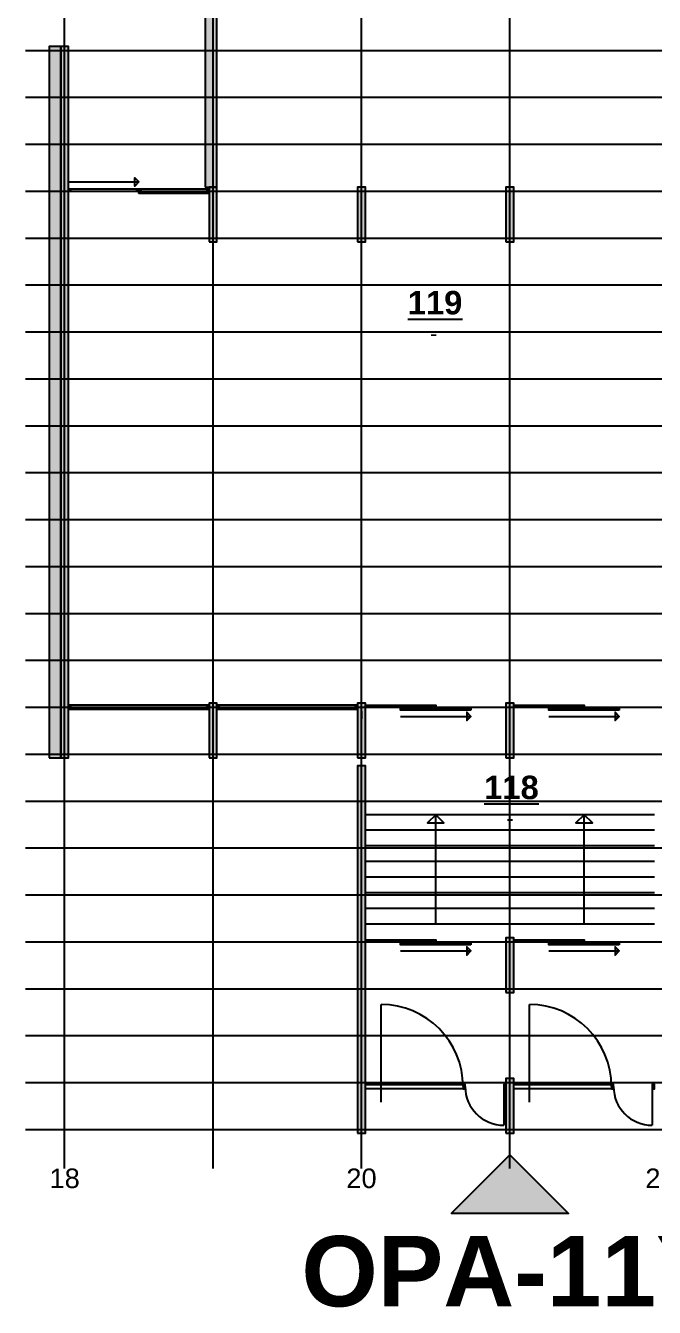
# Model space of a CAD drawing. Header units: millimetres. Extents: x 96064 to 243032, y 44049 to 165007.
# Drawn here: x 147100 to 163200, y 44049 to 76832 of the extents above; entities that cross this region are included whole.
import ezdxf

# ---------------------------------------------------------------- set-up
doc = ezdxf.new("R2010")
doc.units = ezdxf.units.MM
doc.header["$LTSCALE"] = 20
for name, color, linetype in [('-  Stueplan eksist', 7, 'CONTINUOUS'), ('-  Trapper', 1, 'CONTINUOUS'), ('- Døre og vinduer', 12, 'CONTINUOUS'), ('-Grid', 254, 'CONTINUOUS'), ('-Rum m2', 6, 'CONTINUOUS'), ('-Rumnumre', 6, 'CONTINUOUS'), ('-Skrav. eksist.', 253, 'CONTINUOUS')]:
    doc.layers.add(name, color=color, linetype=linetype)
doc.styles.add('100', font='arial.ttf', dxfattribs={"height": 150})

msp = doc.modelspace()

# ---------------------------------------------------------------- hatches: boundary and pattern name
at = {"layer": '-Rumnumre'}
h = msp.add_hatch(color=256, dxfattribs=at)
h.dxf.hatch_style = 1
h.paths.add_polyline_path([(158000, 46447), (159500, 47947), (161000, 46447)])
at = {"layer": '-Skrav. eksist.'}
h = msp.add_hatch(color=256, dxfattribs=at)
h.dxf.hatch_style = 1
h.paths.add_polyline_path([(151700, 72700), (152000, 72700), (152000, 94100), (151700, 94100)], flags=17)
h = msp.add_hatch(color=256, dxfattribs=at)
h.dxf.hatch_style = 1
h.paths.add_polyline_path([(151700, 72700), (152000, 72700), (152000, 94100), (151700, 94100)], flags=17)
h = msp.add_hatch(color=256, dxfattribs=at)
h.dxf.hatch_style = 1
h.paths.add_polyline_path([(147700, 58100), (148000, 58100), (148000, 76300), (147700, 76300)], flags=17)
h = msp.add_hatch(color=256, dxfattribs=at)
h.dxf.hatch_style = 1
h.paths.add_polyline_path([(147700, 58100), (148000, 58100), (148000, 76300), (147700, 76300)], flags=17)
h = msp.add_hatch(color=256, dxfattribs=at)
h.dxf.hatch_style = 1
h.paths.add_polyline_path([(148000, 58100), (148200, 58100), (148200, 76300), (148000, 76300)], flags=17)
h = msp.add_hatch(color=256, dxfattribs=at)
h.dxf.hatch_style = 1
h.paths.add_polyline_path([(148000, 58100), (148200, 58100), (148200, 76300), (148000, 76300)], flags=17)
h = msp.add_hatch(color=256, dxfattribs=at)
h.dxf.hatch_style = 1
h.paths.add_polyline_path([(151800, 71300), (152000, 71300), (152000, 72700), (151800, 72700)], flags=17)
h = msp.add_hatch(color=256, dxfattribs=at)
h.dxf.hatch_style = 1
h.paths.add_polyline_path([(151800, 71300), (152000, 71300), (152000, 72700), (151800, 72700)], flags=17)
h = msp.add_hatch(color=256, dxfattribs=at)
h.dxf.hatch_style = 1
h.paths.add_polyline_path([(155600, 71300), (155800, 71300), (155800, 72700), (155600, 72700)], flags=17)
h = msp.add_hatch(color=256, dxfattribs=at)
h.dxf.hatch_style = 1
h.paths.add_polyline_path([(155600, 71300), (155800, 71300), (155800, 72700), (155600, 72700)], flags=17)
h = msp.add_hatch(color=256, dxfattribs=at)
h.dxf.hatch_style = 1
h.paths.add_polyline_path([(159400, 71300), (159600, 71300), (159600, 72700), (159400, 72700)], flags=17)
h = msp.add_hatch(color=256, dxfattribs=at)
h.dxf.hatch_style = 1
h.paths.add_polyline_path([(159400, 71300), (159600, 71300), (159600, 72700), (159400, 72700)], flags=17)
h = msp.add_hatch(color=256, dxfattribs=at)
h.dxf.hatch_style = 1
h.paths.add_polyline_path([(151800, 58100), (152000, 58100), (152000, 59500), (151800, 59500)], flags=17)
h = msp.add_hatch(color=256, dxfattribs=at)
h.dxf.hatch_style = 1
h.paths.add_polyline_path([(151800, 58100), (152000, 58100), (152000, 59500), (151800, 59500)], flags=17)
h = msp.add_hatch(color=256, dxfattribs=at)
h.dxf.hatch_style = 1
h.paths.add_polyline_path([(155600, 58100), (155800, 58100), (155800, 59500), (155600, 59500)], flags=17)
h = msp.add_hatch(color=256, dxfattribs=at)
h.dxf.hatch_style = 1
h.paths.add_polyline_path([(155600, 58100), (155800, 58100), (155800, 59500), (155600, 59500)], flags=17)
h = msp.add_hatch(color=256, dxfattribs=at)
h.dxf.hatch_style = 1
h.paths.add_polyline_path([(159400, 58100), (159600, 58100), (159600, 59500), (159400, 59500)], flags=17)
h = msp.add_hatch(color=256, dxfattribs=at)
h.dxf.hatch_style = 1
h.paths.add_polyline_path([(159400, 58100), (159600, 58100), (159600, 59500), (159400, 59500)], flags=17)
h = msp.add_hatch(color=256, dxfattribs=at)
h.dxf.hatch_style = 1
h.paths.add_polyline_path([(155600, 48500), (155800, 48500), (155800, 57900), (155600, 57900)], flags=17)
h = msp.add_hatch(color=256, dxfattribs=at)
h.dxf.hatch_style = 1
h.paths.add_polyline_path([(155600, 48500), (155800, 48500), (155800, 57900), (155600, 57900)], flags=17)
h = msp.add_hatch(color=256, dxfattribs=at)
h.dxf.hatch_style = 1
h.paths.add_polyline_path([(159400, 52100), (159600, 52100), (159600, 53500), (159400, 53500)], flags=17)
h = msp.add_hatch(color=256, dxfattribs=at)
h.dxf.hatch_style = 1
h.paths.add_polyline_path([(159400, 52100), (159600, 52100), (159600, 53500), (159400, 53500)], flags=17)
h = msp.add_hatch(color=256, dxfattribs=at)
h.dxf.hatch_style = 1
h.paths.add_polyline_path([(159400, 48500), (159600, 48500), (159600, 49900), (159400, 49900)], flags=17)
h = msp.add_hatch(color=256, dxfattribs=at)
h.dxf.hatch_style = 1
h.paths.add_polyline_path([(159400, 48500), (159600, 48500), (159600, 49900), (159400, 49900)], flags=17)

# ---------------------------------------------------------------- linework, layer by layer
at = {"layer": '-  Stueplan eksist'}
for points in [[(151700, 72700), (152000, 72700), (152000, 94100), (151700, 94100)], [(147700, 58100), (148000, 58100), (148000, 76300), (147700, 76300)], [(148000, 58100), (148200, 58100), (148200, 76300), (148000, 76300)], [(151800, 71300), (152000, 71300), (152000, 72700), (151800, 72700)], [(155600, 71300), (155800, 71300), (155800, 72700), (155600, 72700)], [(159400, 71300), (159600, 71300), (159600, 72700), (159400, 72700)], [(151800, 58100), (152000, 58100), (152000, 59500), (151800, 59500)], [(155600, 58100), (155800, 58100), (155800, 59500), (155600, 59500)], [(159400, 58100), (159600, 58100), (159600, 59500), (159400, 59500)], [(155600, 48500), (155800, 48500), (155800, 57900), (155600, 57900)], [(159400, 52100), (159600, 52100), (159600, 53500), (159400, 53500)], [(159400, 48500), (159600, 48500), (159600, 49900), (159400, 49900)]]:
    msp.add_lwpolyline(points, close=True, dxfattribs=at)
at = {"layer": '-  Trapper'}
for p, q in [((159500, 56650), (155800, 56650)), ((163200, 56650), (159500, 56650)), ((159500, 56250), (155800, 56250)), ((163200, 56250), (159500, 56250)), ((159500, 55850), (155800, 55850)), ((163200, 55850), (159500, 55850)), ((159500, 55450), (155800, 55450)), ((163200, 55450), (159500, 55450)), ((159500, 55050), (155800, 55050)), ((163200, 55050), (159500, 55050)), ((159500, 54650), (155800, 54650)), ((163200, 54650), (159500, 54650)), ((159500, 54250), (155800, 54250)), ((163200, 54250), (159500, 54250)), ((159500, 53850), (155800, 53850)), ((163200, 53850), (159500, 53850))]:
    msp.add_line(p, q, dxfattribs=at)
for points in [[(157600, 53850), (157600, 56650), (157388, 56438), (157812, 56438), (157600, 56650)], [(161400, 53850), (161400, 56650), (161188, 56438), (161612, 56438), (161400, 56650)]]:
    msp.add_lwpolyline(points, dxfattribs=at)
at = {"layer": '- Døre og vinduer'}
for p, q in [((148250, 72600), (149950, 72600)), ((150050, 72600), (151750, 72600)), ((148250, 59400), (151750, 59400)), ((152050, 59400), (155550, 59400)), ((155700, 59300), (155700, 59100)), ((156200, 49695), (156200, 51795)), ((160000, 49695), (160000, 51795)), ((156200, 49295), (156200, 49695)), ((159345, 49695), (159345, 48705)), ((160000, 49295), (160000, 49695)), ((163145, 49695), (163145, 48705))]:
    msp.add_line(p, q, dxfattribs=at)
for points in [[(148200, 72836), (150000, 72836), (149894, 72730), (149894, 72942), (150000, 72836)], [(156700, 59164), (158500, 59164), (158394, 59270), (158394, 59058), (158500, 59164)], [(160500, 59164), (162300, 59164), (162194, 59270), (162194, 59058), (162300, 59164)], [(156700, 53164), (158500, 53164), (158394, 53270), (158394, 53058), (158500, 53164)], [(160500, 53164), (162300, 53164), (162194, 53270), (162194, 53058), (162300, 53164)]]:
    msp.add_lwpolyline(points, dxfattribs=at)
for points in [[(150000, 72600), (150000, 72650), (148200, 72650), (148200, 72600)], [(148200, 72600), (148200, 72650), (148250, 72650), (148250, 72600)], [(149950, 72600), (149950, 72650), (150000, 72650), (150000, 72600)], [(151800, 72550), (151800, 72650), (150000, 72650), (150000, 72550)], [(150000, 72550), (150000, 72650), (150050, 72650), (150050, 72550)], [(151750, 72550), (151750, 72650), (151800, 72650), (151800, 72550)], [(151800, 59350), (151800, 59450), (148200, 59450), (148200, 59350)], [(148200, 59350), (148200, 59450), (148250, 59450), (148250, 59350)], [(151750, 59350), (151750, 59450), (151800, 59450), (151800, 59350)], [(155600, 59350), (155600, 59450), (152000, 59450), (152000, 59350)], [(152000, 59350), (152000, 59450), (152050, 59450), (152050, 59350)], [(155550, 59350), (155550, 59450), (155600, 59450), (155600, 59350)], [(157600, 59400), (155800, 59400), (155800, 59450), (157600, 59450)], [(158500, 59320), (156700, 59320), (156700, 59370), (158500, 59370)], [(161400, 59400), (159600, 59400), (159600, 59450), (161400, 59450)], [(162300, 59320), (160500, 59320), (160500, 59370), (162300, 59370)], [(157600, 53400), (155800, 53400), (155800, 53450), (157600, 53450)], [(161400, 53400), (159600, 53400), (159600, 53450), (161400, 53450)], [(158500, 53320), (156700, 53320), (156700, 53370), (158500, 53370)], [(162300, 53320), (160500, 53320), (160500, 53370), (162300, 53370)], [(158300, 49640), (155800, 49640), (155800, 49750), (158300, 49750)], [(158300, 49640), (158355, 49640), (158355, 49750), (158300, 49750)], [(159345, 49640), (159400, 49640), (159400, 49750), (159345, 49750)], [(162100, 49640), (159600, 49640), (159600, 49750), (162100, 49750)], [(162100, 49640), (162155, 49640), (162155, 49750), (162100, 49750)], [(163145, 49640), (163200, 49640), (163200, 49750), (163145, 49750)]]:
    msp.add_lwpolyline(points, close=True, dxfattribs=at)
for centre, radius, start, end in [((156200, 49695), 2100, 0, 90), ((160000, 49695), 2100, 0, 90), ((159345, 49695), 990, 180, 270), ((163145, 49695), 990, 180, 270)]:
    msp.add_arc(centre, radius, start, end, dxfattribs=at)
at = {"layer": '-Grid', "color": 251}
for p, q in [((148100, 47600), (148100, 163600)), ((151900, 47600), (151900, 163600)), ((155700, 47600), (155700, 163600)), ((159500, 47600), (159500, 163600)), ((147100, 76200), (192300, 76200)), ((147100, 75000), (192300, 75000)), ((147100, 73800), (192300, 73800)), ((147100, 72600), (192300, 72600)), ((147100, 71400), (192300, 71400)), ((147100, 70200), (192300, 70200)), ((147100, 69000), (192300, 69000)), ((147100, 67800), (192300, 67800)), ((147100, 66600), (192300, 66600)), ((147100, 65400), (192300, 65400)), ((147100, 64200), (192300, 64200)), ((147100, 63000), (192300, 63000)), ((147100, 61800), (192300, 61800)), ((147100, 60600), (192300, 60600)), ((147100, 59400), (192300, 59400)), ((147100, 58200), (192300, 58200)), ((147100, 57000), (192300, 57000)), ((147100, 55800), (192300, 55800)), ((147100, 54600), (192300, 54600)), ((147100, 53400), (192300, 53400)), ((147100, 52200), (192300, 52200)), ((147100, 51000), (192300, 51000)), ((147100, 49800), (192300, 49800)), ((147100, 48600), (192300, 48600))]:
    msp.add_line(p, q, dxfattribs=at)
at = {"layer": '-Rumnumre'}
msp.add_lwpolyline([(158000, 46447), (159500, 47947), (161000, 46447)], close=True, dxfattribs=at)

# ---------------------------------------------------------------- texts
at = {"layer": '-Grid', "color": 3, "char_height": 500, "width": 361.3, "attachment_point": 2, "style": '100'}
for s, insert in [('{\\C7;18}', (148100, 47600)), ('{\\C7;20}', (155700, 47600)), ('{\\C7;22}', (163357, 47600))]:
    msp.add_mtext(s, dxfattribs=dict(at, insert=insert))
at = {"layer": '-Rum m2', "color": 6, "char_height": 400, "attachment_point": 1, "style": '100'}
for insert in [(156648, 69158), (158605, 56759)]:
    msp.add_mtext_dynamic_manual_height_columns('\\pi808.06;-', width=1767, gutter_width=750, heights=[0], dxfattribs=dict(at, insert=insert))
at = {"layer": '-Rumnumre', "color": 6, "attachment_point": 1, "style": '100'}
for s, insert, char_height in [('\\pi236.84;{\\fArial|b1|i0|c0|p34;\\L119}', (156648, 70046), 600), ('\\pi236.23;{\\fArial|b1|i0|c0|p34;\\L118}', (158605, 57647), 600), ('\\pi-4443.4;{\\fArial|b1|i0|c0|p34;OPA-11Y}', (158605, 45874), 1800)]:
    msp.add_mtext_dynamic_manual_height_columns(s, width=1767, gutter_width=750, heights=[0], dxfattribs=dict(at, insert=insert, char_height=char_height))

doc.saveas('drawing.dxf')
